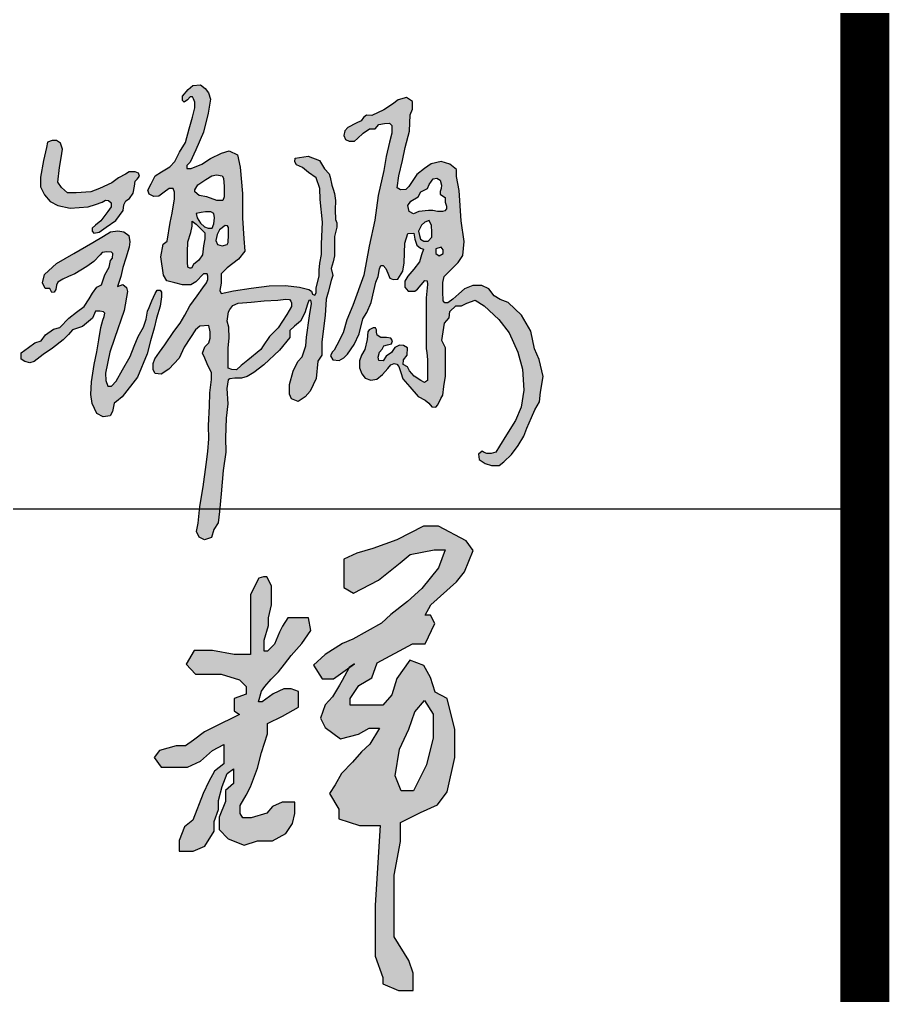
# Model space of a CAD drawing. Extents: x 39238 to 748440, y -374049 to 522939.
# Drawn here: x 476716 to 478797, y 209686 to 212020 of the extents above; entities that cross this region are included whole.
import ezdxf

# ---------------------------------------------------------------- set-up
doc = ezdxf.new("R2010")
doc.units = 0
doc.header["$LTSCALE"] = 1000
doc.header["$MEASUREMENT"] = 0
doc.layers.add('TK', color=126, linetype='Continuous')
doc.layers.add('TWT_TITLE', color=7, linetype='Continuous')

# ---------------------------------------------------------------- blocks, each defined once
blk = doc.blocks.new('jztq')
at = {"layer": 'TK'}
h = blk.add_hatch(color=256, dxfattribs=at)
h.dxf.hatch_style = 1
h.paths.add_polyline_path([(261690, 257326.3), (261669.4, 257320.5), (261664.9, 257309.2), (261669.2, 257295.7), (261682, 257292.8), (261689.1, 257284.6), (261695.5, 257253.2), (261695.4, 257207.8), (261694.8, 257143.4), (261686.2, 257068.6), (261673.8, 256974.7), (261672.9, 256936.1), (261669.8, 256896.4), (261656.7, 256873.6), (261662.9, 256851.9), (261678.8, 256836.8), (261699.8, 256841.5), (261714.7, 256857), (261722.6, 256887), (261722.6, 256917.4), (261724.4, 256929.6), (261731, 256935.9), (261744.2, 256929.8), (261763.7, 256929.8), (261783, 256929.8), (261805.2, 256934.4), (261838.3, 256954.5), (261857.5, 256976.3), (261874.9, 256999.9), (261885.3, 257020.9), (261892.9, 257037.5), (261898.7, 257039), (261903.5, 257036.4), (261905.1, 257027.2), (261908.1, 257005.3), (261905, 256993.2), (261916.6, 256966.7), (261924.4, 256948.8), (261936.3, 256933.3), (261933.2, 256911.2), (261929, 256881.3), (261934.6, 256845.8), (261934.6, 256833.3), (261921, 256827), (261848.4, 256806.4), (261785, 256795.8), (261711, 256792.6), (261646.9, 256789.8), (261594, 256787.6), (261580.3, 256784.4), (261561.6, 256780.1), (261525.3, 256780.1), (261462.5, 256780), (261389, 256776.7), (261351.8, 256770.7), (261337.4, 256762.3), (261334.8, 256748.6), (261339.6, 256738.7), (261344.9, 256728), (261355, 256723.7), (261366, 256723.7), (261385.7, 256728.1), (261401.6, 256731.6), (261412.3, 256737.3), (261443.6, 256740), (261492.1, 256739.8), (261515.8, 256743.3), (261533.9, 256751.4), (261567.2, 256750.6), (261586.5, 256761.4), (261602.8, 256761.4), (261661.3, 256761.7), (261709.8, 256761.7), (261767.6, 256758.3), (261821.5, 256770.5), (261846.8, 256782.7), (261884.6, 256790), (261910.7, 256798), (261938.4, 256798), (261943.5, 256790.4), (261943.2, 256757.1), (261943, 256734.3), (261941.8, 256689.4), (261945, 256638.4), (261946.5, 256613.5), (261950.4, 256597.3), (261947.7, 256588.6), (261929.4, 256589.8), (261898.1, 256595.7), (261874.3, 256600.2), (261841.1, 256603), (261814, 256600.6), (261794.8, 256586.1), (261762.7, 256555.3), (261744.1, 256526.4), (261728.6, 256491.3), (261721.3, 256473), (261709.5, 256443.1), (261707.9, 256420.6), (261724.9, 256398.8), (261739.8, 256388.4), (261773.8, 256386.2), (261804.8, 256387.2), (261837.9, 256385.4), (261865.4, 256374.7), (261889.8, 256354.7), (261907.4, 256340.2), (261935.9, 256336.8), (261964.3, 256340), (261977.9, 256352.4), (261977.9, 256371.9), (261982, 256394.2), (261988.2, 256410.2), (261987.8, 256440.3), (261987.7, 256472.7), (261992.5, 256497.6), (261992.5, 256511.2), (261988.6, 256526), (261992.1, 256545), (261993.9, 256554.7), (262027.8, 256556.1), (262048.6, 256553), (262071.5, 256552.1), (262085.3, 256549.7), (262103.1, 256553.8), (262106, 256565.8), (262107.7, 256578.7), (262103, 256589.1), (262093, 256595), (262074.4, 256595), (262062.4, 256585.3), (262052.3, 256581.1), (262035.3, 256579.6), (262027, 256583.8), (262010.1, 256583.8), (261993.5, 256584.4), (261990.3, 256589.5), (261986.7, 256609), (261982.3, 256633.4), (261984.1, 256656.2), (261978.2, 256684.6), (261978.2, 256702.8), (261980.3, 256741.7), (261980.1, 256769.7), (261981.2, 256801.5), (261987, 256810.4), (261995.7, 256814.8), (262027.6, 256815.6), (262060.6, 256815.7), (262078.8, 256814.4), (262092.9, 256811.4), (262108.8, 256812.2), (262121.4, 256818.3), (262127.1, 256833.9), (262128.8, 256849.6), (262127.7, 256864.5), (262113.3, 256864.5), (262092.8, 256865), (262066.9, 256859.7), (262058.3, 256848.2), (262051.3, 256845.5), (262013.6, 256842.2), (261990.1, 256840.2), (261976.4, 256839), (261974.5, 256842.7), (261974.5, 256860), (261976.3, 256901.1), (261981.1, 256935.7), (261983.6, 256953.8), (261995.4, 256972), (262006.5, 256977.1), (262012.9, 257004.2), (262025.9, 257026), (262043.2, 257046.1), (262046.8, 257071.2), (262041.7, 257080.7), (262024.3, 257086.1), (262022.5, 257091.5), (262022.5, 257108.7), (262029.9, 257113.6), (262032.1, 257122.2), (262035.5, 257149.2), (262038.6, 257160.9), (262046.8, 257200.2), (262049.8, 257233.7), (262051.5, 257251.8), (262060.6, 257299.3), (262059.6, 257358), (262063.9, 257394.5), (262053.6, 257413.8), (262040.7, 257428.6), (262014.4, 257439.8), (261964.5, 257441.9), (261936.3, 257441.9), (261896.2, 257441.1), (261872.3, 257440.6), (261854.8, 257427.4), (261850.5, 257410.7), (261850.5, 257391.9), (261854.5, 257369.1), (261861.5, 257362.4), (261870.1, 257362.4), (261881.1, 257368.9), (261883.5, 257391.5), (261889.1, 257402.8), (261894.9, 257408.1), (261917.6, 257408.3), (261936.7, 257410.1), (261965.9, 257411.6), (261992, 257411.5), (262009.4, 257411.4), (262020.7, 257403.6), (262024.1, 257393.1), (262023.5, 257375.4), (262024.6, 257352.4), (262022, 257318.8), (262019.3, 257283.8), (262017.5, 257246.7), (262010.6, 257207.3), (262001.2, 257162), (261995.4, 257137.2), (261992.5, 257107.5), (261990.6, 257092.8), (261973.4, 257087.9), (261949.9, 257087.9), (261930.2, 257088.8), (261925.7, 257095.4), (261925.7, 257113.6), (261929.6, 257126.8), (261939.4, 257155.1), (261943.5, 257181.3), (261948.6, 257213.6), (261949.5, 257251.1), (261949.3, 257287.3), (261945.9, 257325.8), (261939.9, 257351.6), (261928.5, 257359.2), (261917.2, 257359.2), (261907.5, 257345.6), (261907.5, 257325.1), (261908, 257294.9), (261911.5, 257252.6), (261907.7, 257204.4), (261904.7, 257166.5), (261891.2, 257113.2), (261887.6, 257097.9), (261880.4, 257092.8), (261845.5, 257098.4), (261822.7, 257098.4), (261787.3, 257094.6), (261757.9, 257090), (261732.8, 257090), (261730.9, 257096), (261735.9, 257114.3), (261737.1, 257144.4), (261739.1, 257180.8), (261739.5, 257216.6), (261738.1, 257255), (261731.2, 257286), (261724.9, 257302.5), (261717.3, 257319.6), (261707.2, 257324.7)])
h.paths.add_polyline_path([(262223.2, 256795.4), (262218.5, 256805.3), (262207.3, 256805.3), (262201.1, 256818.5), (262205.1, 256838.9), (262234.1, 256865.2), (262275.7, 256889.1), (262320.9, 256915.1), (262346.3, 256930.3), (262363.5, 256940.6), (262380.7, 256942.8), (262395.2, 256940.9), (262407.3, 256931.5), (262409.8, 256916.5), (262408.1, 256903.6), (262399.9, 256877.4), (262392.8, 256855), (262387.7, 256834), (262380.1, 256810), (262392.6, 256814.5), (262401.4, 256807.1), (262403.7, 256797.7), (262396.1, 256752.8), (262373, 256685.3), (262361.9, 256652.9), (262351.2, 256602.9), (262352.5, 256585.1), (262356.9, 256571.2), (262366, 256571.2), (262377.1, 256583.2), (262391.7, 256610.3), (262410, 256642.7), (262420.3, 256666.8), (262429.2, 256689.9), (262441.9, 256712.2), (262448.4, 256731.4), (262452.2, 256751), (262456.1, 256759.8), (262462, 256775.6), (262470.2, 256793.1), (262474.9, 256801), (262482.4, 256801), (262485.1, 256796.4), (262485.1, 256785.4), (262482.3, 256763.1), (262473.2, 256734.3), (262467.8, 256710.5), (262458.6, 256679.8), (262450.7, 256648.4), (262428.2, 256593.3), (262391.5, 256545.9), (262377.7, 256534.4), (262372, 256530.8), (262368.4, 256511.2), (262362.6, 256500.5), (262345.4, 256498.2), (262330.8, 256505.8), (262319.7, 256529.9), (262316.4, 256551.7), (262317.7, 256581.6), (262324.3, 256623.2), (262330.6, 256653.9), (262335.3, 256682.5), (262340, 256712.1), (262345.3, 256729.1), (262348, 256737.9), (262349.6, 256745.9), (262346.7, 256748.9), (262338.2, 256750.5), (262327.6, 256750.5), (262320, 256734.4), (262296.4, 256714.4), (262272.4, 256705.9), (262262.6, 256694.8), (262250, 256682.5), (262225, 256662.7), (262202.2, 256647.3), (262180.4, 256630.7), (262170.7, 256626.9), (262158.5, 256630.2), (262149.6, 256635.9), (262149.6, 256651.2), (262167.4, 256663.7), (262182.4, 256675.3), (262197.3, 256679.6), (262208.2, 256694), (262226.8, 256707.8), (262241.8, 256712), (262263.4, 256734.2), (262281.7, 256748.3), (262300, 256761.9), (262312, 256780.5), (262320.5, 256793.6), (262330.7, 256808.2), (262342, 256813.9), (262349.6, 256837.8), (262360.1, 256856.1), (262363.3, 256872.2), (262367.9, 256877.6), (262369.2, 256888.6), (262366.1, 256892.3), (262354.4, 256892.6), (262343.6, 256891.3), (262338.7, 256885.3), (262323.8, 256869.6), (262306.9, 256857.3), (262278.1, 256839.9), (262263.2, 256833.5), (262249.2, 256827.4), (262237.1, 256820.2), (262234.2, 256812.7), (262232.7, 256802.6), (262228.9, 256796.4)])
h.paths.add_polyline_path([(262805.2, 257116.4), (262836.3, 257121.4), (262863.4, 257111.5), (262874.9, 257091.3), (262886.4, 257079.5), (262889, 257071.6), (262892.6, 257052.1), (262895.5, 257042.8), (262898.8, 257032.4), (262901.2, 257015.5), (262900.3, 256993.3), (262901.2, 256969.8), (262904.9, 256962.1), (262904.9, 256951.4), (262899, 256929.7), (262899, 256906.8), (262899, 256883.2), (262895.5, 256868.9), (262891, 256852.9), (262894.7, 256836.5), (262891.4, 256824.5), (262883.7, 256796.5), (262879.1, 256779.3), (262876.4, 256740.5), (262873, 256709.3), (262869, 256676.5), (262869, 256645.2), (262859.5, 256631.6), (262854.9, 256590), (262841.2, 256559.8), (262829.2, 256545.8), (262812, 256534.6), (262796, 256541.4), (262791.8, 256552.4), (262791.8, 256575.6), (262800.2, 256607.1), (262811.1, 256630.3), (262822, 256641.6), (262830.1, 256668.1), (262832.3, 256688.5), (262839.6, 256739.9), (262843.7, 256769.4), (262842.4, 256776.9), (262837.8, 256776.1), (262834.1, 256767.5), (262828.2, 256746.8), (262818.1, 256727), (262803.4, 256714.6), (262791.9, 256704.9), (262791.9, 256687.8), (262767.9, 256657.7), (262730, 256622.2), (262706.3, 256603.9), (262690.3, 256594.9), (262676.7, 256590.7), (262661, 256590.7), (262648.5, 256589.2), (262645.1, 256586.9), (262641.9, 256565.8), (262643.8, 256528.8), (262640.2, 256495), (262638.3, 256448.2), (262639.1, 256413.5), (262632.7, 256369.9), (262628.1, 256313.8), (262624, 256271.9), (262621.2, 256244.7), (262610.5, 256228.8), (262604.9, 256209.2), (262587.9, 256203.9), (262575.6, 256210.5), (262568.7, 256223.6), (262572.6, 256243.9), (262577.2, 256283.7), (262584.8, 256330.9), (262592.4, 256383.7), (262596.4, 256414.9), (262598.2, 256445.1), (262597.7, 256477.5), (262599.8, 256524), (262601.1, 256555.4), (262604.6, 256587.6), (262604.6, 256603.2), (262594.8, 256625.2), (262588.7, 256638.7), (262583.7, 256650), (262588.7, 256665.3), (262598.4, 256675.4), (262601.7, 256686.6), (262601.7, 256701.7), (262598.4, 256716.3), (262577.3, 256714.9), (262566.7, 256706.3), (262554.3, 256687.5), (262539.5, 256664.9), (262527.4, 256638.8), (262503, 256612.1), (262484.6, 256600), (262470, 256601.5), (262465, 256610.8), (262465, 256625.9), (262469, 256637.1), (262480.8, 256653.1), (262493.2, 256670), (262514.8, 256702.4), (262530.3, 256722.4), (262540.9, 256741.1), (262553.2, 256763.7), (262570.8, 256787.8), (262584.4, 256806.5), (262593.3, 256818.7), (262596.3, 256826.7), (262596.3, 256834.6), (262594.5, 256840.3), (262585.6, 256840.3), (262567.7, 256821.1), (262555.1, 256814.1), (262535.2, 256813.8), (262517.1, 256818.6), (262497.7, 256823.2), (262490.4, 256836.7), (262483.9, 256880.6), (262489.6, 256910.7), (262498.7, 256918.1), (262506.3, 256963.2), (262510.9, 256985), (262516.2, 257019.4), (262516.2, 257035.5), (262513.1, 257044), (262503.8, 257044), (262492, 257035.4), (262479, 257025.9), (262467.1, 257024.8), (262455.9, 257030.8), (262453, 257040), (262460.4, 257055.1), (262469.8, 257074.2), (262485.5, 257084), (262505, 257096.1), (262516.8, 257108.6), (262528.7, 257131), (262542.3, 257153.9), (262551.6, 257186.9), (262559.3, 257215.1), (262565.4, 257237.5), (262565.4, 257250.7), (262562, 257258.3), (262559.4, 257263.6), (262554.1, 257263.6), (262547.6, 257256.2), (262539.6, 257250.9), (262535.2, 257254.8), (262535.2, 257265), (262548.7, 257281.3), (262560.6, 257290.6), (262578.6, 257292.2), (262589.4, 257283.7), (262597.8, 257273.1), (262602.3, 257258.2), (262597, 257224.4), (262585.8, 257179.3), (262567.8, 257136.6), (262554.1, 257107), (262546.1, 257099.5), (262546.1, 257092.3), (262555.9, 257092.3), (262581.9, 257102.5), (262602.2, 257115.6), (262628.6, 257128.5), (262646.9, 257134), (262667.4, 257125.1), (262673.1, 257095.1), (262678.8, 257032.4), (262678.8, 256973.3), (262682.5, 256924.5), (262684.7, 256894.2), (262669.8, 256875.6), (262642.3, 256854.6), (262627.9, 256840.3), (262627.9, 256817.9), (262624.8, 256799.9), (262628.3, 256792.9), (262657.4, 256799.3), (262699.6, 256805.9), (262742.8, 256811.1), (262781.8, 256812.3), (262815.6, 256807.9), (262837.4, 256802.6), (262844.4, 256798.6), (262846.6, 256791.2), (262852.1, 256789.5), (262855, 256794.4), (262855, 256806.4), (262862.4, 256834.3), (262862.4, 256848.6), (262864, 256865.3), (262867.8, 256886.5), (262867.7, 256912), (262870.7, 256963.8), (262865, 257018.2), (262864, 257044), (262854.8, 257069.9), (262836.6, 257082.1), (262822.5, 257094.6), (262808.3, 257100.6), (262804.4, 257108.3)])
h.paths.add_polyline_path([(262212.8, 257155.4), (262210.6, 257142.3), (262202.7, 257110.9), (262196.3, 257071), (262195.7, 257048.3), (262205.1, 257029), (262219.2, 257012.9), (262237.2, 257003.3), (262266.7, 256997.4), (262310.2, 257000), (262327.1, 257005.6), (262343.2, 257011.6), (262351, 257016), (262358.4, 257015.5), (262365.2, 257009.7), (262365.2, 257000.5), (262357.1, 256988.9), (262340.2, 256967), (262327.7, 256956.3), (262319.5, 256949.1), (262319.4, 256942.4), (262323.8, 256937.5), (262336, 256940.1), (262353.2, 256951.8), (262376.4, 256967.9), (262393.6, 256991.3), (262395.6, 257005), (262400.1, 257014.7), (262408.7, 257020.1), (262417.7, 257032.7), (262421, 257050.2), (262422.7, 257061.5), (262427.5, 257066.9), (262432.6, 257073.7), (262430, 257081.1), (262422, 257083.7), (262408.2, 257083.7), (262398.9, 257078.8), (262382.6, 257070.1), (262366.8, 257057.8), (262337, 257044.3), (262316.2, 257036.6), (262281.1, 257033.6), (262260.4, 257033.6), (262245.9, 257046.8), (262237.6, 257059.6), (262241.3, 257094.8), (262245.1, 257117.5), (262248.8, 257138.4), (262243.9, 257152.8), (262234.5, 257159.4), (262224.1, 257159)])
h.paths.add_polyline_path([(263252.3, 256415.6), (263243.4, 256409.2), (263245.1, 256396.4), (263259, 256386.6), (263274.3, 256381.6), (263292.9, 256381.6), (263304.1, 256390.8), (263322.4, 256408.4), (263338.6, 256429.5), (263351.5, 256451.7), (263359.3, 256471.1), (263370.3, 256496.8), (263378.1, 256515), (263389.4, 256534.1), (263391.5, 256557.2), (263397.8, 256594.8), (263388.7, 256635.4), (263377.3, 256661), (263368.6, 256702.7), (263345.9, 256741.5), (263314.7, 256771.7), (263295.4, 256778.4), (263280.7, 256787.7), (263268.2, 256803.9), (263251.3, 256812.3), (263229.7, 256812.3), (263209.9, 256804.3), (263196.7, 256792.3), (263182.3, 256779.3), (263170.3, 256770.8), (263162.8, 256770.8), (263159.2, 256775.4), (263157.9, 256797.9), (263158.2, 256819.1), (263161.1, 256833.5), (263179.9, 256852.2), (263195.1, 256867.6), (263206.3, 256884), (263208.9, 256917.4), (263201.9, 256966.7), (263197.4, 257039.7), (263190.5, 257073.1), (263190.5, 257090), (263174.8, 257102.7), (263154.3, 257108.8), (263129.9, 257103), (263114.2, 257092.2), (263095.9, 257077.5), (263082.9, 257058.9), (263076.7, 257048.7), (263069.3, 257042), (263056.5, 257040.7), (263048.8, 257046.1), (263052.5, 257074.7), (263061.3, 257111.4), (263068.1, 257142), (263078.6, 257181.2), (263079.8, 257220.8), (263085.2, 257233.8), (263085.2, 257252.1), (263071.1, 257261.9), (263051.3, 257256.7), (263037.7, 257246.1), (263016.8, 257232), (262988.5, 257218.9), (262975.4, 257219.7), (262968.7, 257214.2), (262962.7, 257205.7), (262951.2, 257200.8), (262931.3, 257190.5), (262923.6, 257182), (262921, 257171.3), (262925, 257161.5), (262934.1, 257157.1), (262946.8, 257157.1), (262954.2, 257164.2), (262967.9, 257176.8), (262982.7, 257187.2), (262995.9, 257187.2), (263004.8, 257197.3), (263018.5, 257199.8), (263030.5, 257200.4), (263035.9, 257194.7), (263036.2, 257176.7), (263030.4, 257154.8), (263023, 257120.7), (263017.3, 257087.2), (263003.7, 257027.1), (262995.5, 256968.7), (262981.7, 256906.5), (262968.8, 256836.6), (262943.1, 256764.3), (262928.7, 256729.9), (262919.7, 256699.4), (262904.3, 256669.7), (262898.5, 256657.7), (262893.1, 256653.1), (262889.7, 256643.8), (262894.7, 256634.2), (262910.3, 256632.5), (262921.7, 256639.1), (262929.9, 256648.1), (262945.8, 256671.5), (262958.3, 256696.7), (262966.8, 256732.1), (262976.2, 256747.6), (262986.8, 256771.4), (262993.2, 256799.6), (262998, 256820.3), (263003.3, 256833.5), (263006.3, 256852.3), (263010, 256859.9), (263015.5, 256859.9), (263021.9, 256852.6), (263026.3, 256841.7), (263031.1, 256830), (263039.2, 256826.6), (263050.7, 256827.7), (263062.6, 256846.2), (263065.5, 256866.2), (263067, 256913.8), (263074.7, 256936.9), (263088.9, 256937.1), (263091.5, 256922.8), (263096, 256908.3), (263105.1, 256901.3), (263111.8, 256899.1), (263107.3, 256885.2), (263102, 256869.1), (263088.9, 256851.6), (263074.3, 256834.4), (263066.9, 256822.2), (263067.4, 256808), (263075.3, 256798.4), (263090.9, 256798.4), (263097.4, 256803.7), (263106.3, 256813.8), (263115.4, 256824.1), (263121, 256823), (263121.6, 256814.9), (263118.6, 256783), (263118.6, 256736.7), (263118.5, 256661), (263119.5, 256652), (263121.4, 256634.4), (263121.4, 256602.3), (263121.3, 256585.3), (263114.1, 256580.4), (263105.2, 256584.7), (263089.9, 256595), (263078.2, 256607.8), (263073.3, 256617.4), (263063, 256623.1), (263063.7, 256634.5), (263072.9, 256645.6), (263073.7, 256662.8), (263064, 256668.5), (263054.2, 256669.2), (263043.5, 256664.2), (263035, 256652.3), (263023, 256643.4), (263015.5, 256631.7), (263005.1, 256632.6), (263003.1, 256640.7), (263006.6, 256652.9), (263012.7, 256660), (263017, 256668.3), (263025.6, 256670.5), (263035.4, 256673), (263037.6, 256679.6), (263033.7, 256686), (263023.4, 256687.8), (263009.5, 256688.1), (263001.3, 256693.3), (262999.2, 256701), (262999.5, 256706), (262997.1, 256710.8), (262991.2, 256710.8), (262981.9, 256706.5), (262979, 256701.5), (262977, 256683.1), (262971.9, 256659.3), (262964, 256645.2), (262958.5, 256631.7), (262958.6, 256615.5), (262964.5, 256600.7), (262972.3, 256590.5), (262986.2, 256585.5), (263000.6, 256588.1), (263014.1, 256599.3), (263026.5, 256613.8), (263033.5, 256622.1), (263042, 256626), (263047.9, 256624), (263053.1, 256618.5), (263057.7, 256604), (263062.6, 256588.7), (263079.1, 256569.9), (263099.4, 256546.6), (263115.9, 256537.9), (263125, 256530.8), (263132, 256522), (263141.4, 256521.6), (263146.3, 256527), (263153.7, 256541.6), (263158.1, 256550.2), (263160.6, 256570.8), (263164.5, 256595.2), (263164.5, 256623.8), (263164.7, 256662.9), (263156.1, 256680.7), (263162.2, 256722.2), (263173.1, 256734.6), (263174.9, 256749.9), (263189, 256763.4), (263202.8, 256763.4), (263215.2, 256769.8), (263235.2, 256776.8), (263256.6, 256763.5), (263292.2, 256731.3), (263316.7, 256699.3), (263337.8, 256652.4), (263348.8, 256612.5), (263351.7, 256562), (263345.1, 256521.4), (263331.9, 256489.3), (263310.2, 256455.4), (263293.9, 256427.8), (263284.9, 256413.6), (263273.7, 256410.1), (263263.3, 256410.1), (263257.3, 256412.8)])
h.paths.add_polyline_path([(261673.2, 257433.7), (261669.4, 257425.2), (261669.9, 257420.5), (261674, 257411), (261696.1, 257401.9), (261721.4, 257384.5), (261743.1, 257362.2), (261754.6, 257343.3), (261757.6, 257330.1), (261758.3, 257324.4), (261755.6, 257322.9), (261749, 257322.1), (261746.1, 257321.7), (261746.9, 257302.5), (261755.7, 257297.9), (261776.9, 257299.1), (261783.4, 257308.6), (261790.8, 257324.1), (261794.8, 257357.4), (261786.7, 257367.6), (261750.3, 257392.3), (261724.7, 257409.7), (261708.6, 257425.3), (261691.7, 257433.5), (261680, 257435)], flags=17)
h.paths.add_polyline_path([(261926, 257056.3), (261921.8, 257047.7), (261921.8, 257031.9), (261927.8, 257013.8), (261943.9, 256994), (261954.9, 256980.3), (261965.7, 256981.3), (261970.6, 256988), (261973.5, 257010.9), (261975.7, 257028.2), (261978, 257043.4), (261977.6, 257050.2), (261973.8, 257053.8), (261961, 257057), (261950.7, 257057), (261933.6, 257057)], flags=16)
h.paths.add_polyline_path([(261861.7, 257054.7), (261857, 257062.2), (261841.2, 257062.2), (261815.4, 257062), (261787.4, 257061.9), (261778.2, 257056.2), (261762.2, 257053.3), (261739.4, 257047.4), (261726.9, 257042.3), (261724.1, 257027.3), (261721.9, 257004.4), (261726.8, 256982.7), (261740.6, 256967.5), (261761.2, 256960.3), (261777.8, 256963.6), (261798.5, 256970.9), (261822.3, 256986.1), (261835.4, 257004), (261851.6, 257022.2), (261859.4, 257036.5), (261863.2, 257046.8)], flags=16)
h.paths.add_polyline_path([(261951.7, 256550.7), (261945.6, 256558.4), (261936.2, 256558.4), (261914, 256559.8), (261907.9, 256561.7), (261899.6, 256566.4), (261872.5, 256565.5), (261848, 256562.7), (261824.4, 256557.8), (261815.1, 256549.5), (261800, 256535.4), (261787.2, 256514.6), (261769.2, 256488.6), (261757.7, 256470.3), (261752.1, 256462), (261752.1, 256454.3), (261757.3, 256441.4), (261761.1, 256428.4), (261768.7, 256423.5), (261782.7, 256421.3), (261794.8, 256425.1), (261814.1, 256426.3), (261834.5, 256422.6), (261857, 256407.6), (261890.5, 256396.3), (261912.8, 256387.6), (261935.6, 256386), (261941.8, 256389.7), (261947.9, 256428.3), (261948.8, 256454.8), (261948.8, 256491.2), (261948.8, 256513.4), (261950.8, 256539.3)], flags=16)
h.paths.add_polyline_path([(262637.8, 256956), (262624.4, 256945.5), (262618.5, 256934.6), (262615.2, 256919.5), (262619.1, 256909.9), (262630.6, 256907.4), (262642.6, 256909.9), (262644.5, 256915.4), (262645.8, 256933.2), (262645.8, 256950.8), (262643.5, 256954.8)], flags=16)
h.paths.add_polyline_path([(262579.8, 256986.9), (262568.4, 256984.2), (262570.7, 256974), (262578.9, 256961.2), (262588.2, 256952.6), (262596.7, 256949.1), (262606.6, 256949.1), (262610.7, 256960), (262612, 256973.7), (262610.4, 256984.1), (262603.3, 256988.2), (262590.7, 256988.2)], flags=16)
h.paths.add_polyline_path([(262558.3, 256966), (262568.1, 256958.8), (262579.9, 256947), (262588.9, 256938), (262588.9, 256923.9), (262585.7, 256907), (262583, 256885.4), (262574.8, 256872.8), (262562.1, 256862.7), (262556.8, 256853.5), (262553.1, 256853.5), (262548.5, 256856.2), (262547.3, 256868), (262547.7, 256892), (262548, 256917), (262555.4, 256938.6), (262558.3, 256954.5), (262558.3, 256960.6)], flags=16)
h.paths.add_polyline_path([(262564.8, 257040.8), (262572.4, 257053.3), (262591.4, 257065.7), (262606, 257074.3), (262616.9, 257076.8), (262630.6, 257074.5), (262633.8, 257069.2), (262635.2, 257049), (262635.3, 257023.9), (262632.3, 257015.8), (262617.9, 257015.8), (262593.4, 257024.3), (262575.4, 257027.8), (262564.9, 257036.4)], flags=16)
h.paths.add_polyline_path([(262649, 256755), (262656.2, 256764.5), (262668.9, 256770), (262699.5, 256772), (262731.1, 256775.9), (262763.2, 256777.4), (262783, 256779.4), (262791.5, 256778.8), (262795, 256774.7), (262796.5, 256770.6), (262796.5, 256761.6), (262784.9, 256742.9), (262764.1, 256710.7), (262743.8, 256690.4), (262728.4, 256667.7), (262722.7, 256659.3), (262691.6, 256633.8), (262676.2, 256620.5), (262664.5, 256610.4), (262653.5, 256611.5), (262644.6, 256614.6), (262644.4, 256644.4), (262644.4, 256663.1), (262647.2, 256686.2), (262646.6, 256712.3), (262642.6, 256727.1), (262645.4, 256749.5)], flags=16)
h.paths.add_polyline_path([(263123.7, 256991.3), (263100.7, 256989.6), (263088.3, 256983.4), (263077.4, 256989), (263074.8, 257003.7), (263081.4, 257013.7), (263098.9, 257024), (263105.3, 257036.4), (263121.5, 257044.1), (263125.5, 257053.6), (263131.2, 257061.9), (263134.9, 257067.4), (263143.7, 257069.2), (263151.4, 257064.5), (263154.6, 257052.4), (263154.4, 257044.3), (263151.4, 257036.7), (263151.4, 257030.6), (263157.2, 257026.7), (263163.6, 257022.4), (263163.6, 257011.3), (263167, 257002.3), (263167, 256995.5), (263163.3, 256991.1), (263157, 256989.4), (263145.6, 256989.6), (263134.5, 256991.3)], flags=16)
h.paths.add_polyline_path([(263125.4, 256967.3), (263115, 256964), (263107.4, 256956.9), (263100, 256942.5), (263102.6, 256931.6), (263104.6, 256923.3), (263112.8, 256918.5), (263123.3, 256918.5), (263131.8, 256927.9), (263131.8, 256939.9), (263131.4, 256955.6)], flags=16)
h.paths.add_polyline_path([(263154.3, 256904.3), (263141.1, 256900.1), (263141.1, 256888.9), (263149.1, 256883.5), (263158.6, 256888.7), (263158.6, 256897.8)], flags=16)
h = blk.add_hatch(color=1, dxfattribs=at)
h.paths.add_polyline_path([(263114.2, 255819.4), (263134.9, 255787), (263134.9, 255730.1), (263119.4, 255665.4), (263088.3, 255603.2), (263058.5, 255603.2), (263044.2, 255639.5), (263054.6, 255702.9), (263076.6, 255750.8), (263090.9, 255792.2)], flags=16)
h.paths.add_polyline_path([(262944.4, 256076), (263004, 256107.1), (263055.8, 256148.5), (263080.4, 256169.2), (263137.5, 256179.6), (263163.4, 256179.6), (263147.8, 256136.8), (263107.7, 256087.6), (263074, 256056.6), (263033.8, 256025.5), (263011.8, 256004.8), (262943.1, 255966), (262918.5, 255955.6), (262877, 255929.7), (262848.5, 255903.8), (262869.3, 255871.5), (262896.5, 255871.5), (262947, 255907.7), (262934, 255898.4), (262917.2, 255867.6), (262910.8, 255855.9), (262893.9, 255828.7), (262877, 255809.3), (262865.4, 255777), (262877, 255755), (262913.3, 255727.8), (262956.1, 255739.4), (262982, 255753.7), (263006.6, 255753.7), (262983.3, 255714.8), (262963.8, 255696.7), (262941.8, 255672.1), (262915.9, 255644.9), (262900.3, 255617.7), (262887.4, 255597), (262909.4, 255559.5), (262909.4, 255536.2), (262958.7, 255520.6), (263007.9, 255520.6), (262996.2, 255330.1), (262996.2, 255276.4), (262996.2, 255207.8), (263014.4, 255157.3), (263014.4, 255141.8), (263051.9, 255126.2), (263086.9, 255126.2), (263086.9, 255167.7), (263076.6, 255197.4), (263041.6, 255254.4), (263041.6, 255295.8), (263041.6, 255339.8), (263041.6, 255402), (263057.1, 255482.2), (263057.1, 255527.5), (263105.1, 255552.1), (263145.2, 255570.3), (263168.6, 255601.3), (263186.7, 255683.3), (263186.7, 255750.6), (263168.6, 255824.4), (263140.1, 255839.9), (263128.4, 255874.9), (263112.9, 255903.3), (263079.2, 255916.3), (263048.1, 255872.3), (263036.4, 255833.4), (263014.4, 255808.8), (262936.7, 255808.8), (262936.7, 255824.4), (262957.4, 255855.4), (262988.5, 255873.6), (263001.4, 255909.8), (263085.7, 255955.1), (263115.5, 255955.1), (263138.8, 256003.4), (263128.5, 256024.1), (263115.5, 256024.1), (263129.8, 256048.7), (263190.7, 256103.1), (263210.1, 256127.6), (263230.8, 256178.1), (263214, 256201.4), (263147.9, 256236.4), (263111.6, 256236.4), (263048.1, 256204), (262991.1, 256183.3), (262952.2, 256171.7), (262921.2, 256157.4), (262921.2, 256144.5), (262921.2, 256109.5), (262921.2, 256090.1)])
h.paths.add_polyline_path([(262718, 256112.5), (262698.1, 256072.8), (262698.1, 256012.2), (262698.1, 255938), (262698.1, 255929.6), (262659.4, 255929.6), (262607.1, 255939), (262592.5, 255939), (262563.2, 255939), (262544.4, 255906.6), (262566.3, 255882.6), (262628, 255882.6), (262671.9, 255869), (262687.6, 255853.4), (262687.6, 255834.6), (262659.4, 255824.1), (262659.4, 255794.9), (262671.9, 255786.5), (262609.2, 255755.2), (262588.3, 255744.7), (262562.2, 255724.9), (262542.3, 255711.3), (262520.3, 255711.3), (262480.6, 255699.8), (262468, 255683.1), (262484.8, 255660.1), (262547.5, 255660.1), (262578.9, 255674.7), (262607.1, 255699.8), (262634.3, 255714.4), (262634.3, 255668.4), (262612.3, 255650.7), (262598.8, 255625.6), (262585.2, 255597.4), (262560, 255533.1), (262540.1, 255517.4), (262527.6, 255485), (262527.6, 255458.9), (262561, 255458.9), (262589.3, 255471.5), (262611.2, 255507), (262611.2, 255530), (262621.7, 255559.2), (262621.7, 255580.1), (262630.1, 255613.6), (262642.6, 255644.9), (262657.2, 255656.4), (262657.2, 255641.8), (262657.2, 255620.9), (262638.4, 255604.1), (262638.4, 255578), (262623, 255540.7), (262623, 255531.2), (262623, 255510.7), (262645, 255488.7), (262683.1, 255474), (262714.7, 255484.3), (262729.3, 255484.3), (262750.6, 255484.3), (262782.9, 255501.9), (262798.3, 255525.3), (262804.2, 255549.5), (262804.2, 255576.6), (262795.4, 255576.6), (262774.1, 255576.6), (262750.6, 255566.4), (262737.4, 255550.3), (262700, 255539.3), (262680.2, 255539.3), (262673.6, 255549.5), (262673.6, 255568.6), (262687.5, 255593.5), (262698.5, 255613.3), (262714.7, 255658), (262724.2, 255695.4), (262738.9, 255740.1), (262738.9, 255764.3), (262774.8, 255782.2), (262813, 255803.4), (262813, 255840.8), (262795.4, 255847.4), (262777.8, 255847.4), (262752.1, 255835.7), (262725.7, 255816.6), (262716.9, 255816.6), (262724.2, 255842.3), (262732.3, 255853.3), (262747.7, 255870.9), (262765.3, 255888.5), (262779.2, 255906.8), (262795.4, 255927.3), (262821, 255955.9), (262842.4, 255986.9), (262836.5, 256017), (262829.9, 256017), (262806.4, 256017), (262787.4, 256017), (262774.9, 255997.2), (262767.6, 255983.3), (262755.8, 255954.7), (262738.9, 255937.8), (262730.9, 255937.8), (262730.9, 255964.2), (262741.1, 255998.7), (262741.1, 256017.7), (262748.5, 256048.5), (262748.5, 256067.6), (262748.5, 256093.9), (262737.5, 256115.2), (262729.4, 256115.2)])
blk.add_line((256167.5, 256278.4), (264167.5, 256278.4), dxfattribs=at)
at = {"layer": 'TK', "const_width": 117.6}
blk.add_lwpolyline([(256167.5, 298383.8), (264167.5, 298383.8), (264167.5, 240984.3), (256167.5, 240984.3)], close=True, dxfattribs=at)
at = {"layer": 'TK'}
for points in [[(262805.2, 257116.4), (262836.3, 257121.4), (262863.4, 257111.5), (262874.9, 257091.3), (262886.4, 257079.5), (262889, 257071.6), (262892.6, 257052.1), (262895.5, 257042.8), (262898.8, 257032.4), (262901.2, 257015.5), (262900.3, 256993.3), (262901.2, 256969.8), (262904.9, 256962.1), (262904.9, 256951.4), (262899, 256929.7), (262899, 256906.8), (262899, 256883.2), (262895.5, 256868.9), (262891, 256852.9), (262894.7, 256836.5), (262891.4, 256824.5), (262883.7, 256796.5), (262879.1, 256779.3), (262876.4, 256740.5), (262873, 256709.3), (262869, 256676.5), (262869, 256645.2), (262859.5, 256631.6), (262854.9, 256590), (262841.2, 256559.8), (262829.2, 256545.8), (262812, 256534.6), (262796, 256541.4), (262791.8, 256552.4), (262791.8, 256575.6), (262800.2, 256607.1), (262811.1, 256630.3), (262822, 256641.6), (262830.1, 256668.1), (262832.3, 256688.5), (262839.6, 256739.9), (262843.7, 256769.4), (262842.4, 256776.9), (262837.8, 256776.1), (262834.1, 256767.5), (262828.2, 256746.8), (262818.1, 256727), (262803.4, 256714.6), (262791.9, 256704.9), (262791.9, 256687.8), (262767.9, 256657.7), (262730, 256622.2), (262706.3, 256603.9), (262690.3, 256594.9), (262676.7, 256590.7), (262661, 256590.7), (262648.5, 256589.2), (262645.1, 256586.9), (262641.9, 256565.8), (262643.8, 256528.8), (262640.2, 256495), (262638.3, 256448.2), (262639.1, 256413.5), (262632.7, 256369.9), (262628.1, 256313.8), (262624, 256271.9), (262621.2, 256244.7), (262610.5, 256228.8), (262604.9, 256209.2), (262587.9, 256203.9), (262575.6, 256210.5), (262568.7, 256223.6), (262572.6, 256243.9), (262577.2, 256283.7), (262584.8, 256330.9), (262592.4, 256383.7), (262596.4, 256414.9), (262598.2, 256445.1), (262597.7, 256477.5), (262599.8, 256524), (262601.1, 256555.4), (262604.6, 256587.6), (262604.6, 256603.2), (262594.8, 256625.2), (262588.7, 256638.7), (262583.7, 256650), (262588.7, 256665.3), (262598.4, 256675.4), (262601.7, 256686.6), (262601.7, 256701.7), (262598.4, 256716.3), (262577.3, 256714.9), (262566.7, 256706.3), (262554.3, 256687.5), (262539.5, 256664.9), (262527.4, 256638.8), (262503, 256612.1), (262484.6, 256600), (262470, 256601.5), (262465, 256610.8), (262465, 256625.9), (262469, 256637.1), (262480.8, 256653.1), (262493.2, 256670), (262514.8, 256702.4), (262530.3, 256722.4), (262540.9, 256741.1), (262553.2, 256763.7), (262570.8, 256787.8), (262584.4, 256806.5), (262593.3, 256818.7), (262596.3, 256826.7), (262596.3, 256834.6), (262594.5, 256840.3), (262585.6, 256840.3), (262567.7, 256821.1), (262555.1, 256814.1), (262535.2, 256813.8), (262517.1, 256818.6), (262497.7, 256823.2), (262490.4, 256836.7), (262483.9, 256880.6), (262489.6, 256910.7), (262498.7, 256918.1), (262506.3, 256963.2), (262510.9, 256985), (262516.2, 257019.4), (262516.2, 257035.5), (262513.1, 257044), (262503.8, 257044), (262492, 257035.4), (262479, 257025.9), (262467.1, 257024.8), (262455.9, 257030.8), (262453, 257040), (262460.4, 257055.1), (262469.8, 257074.2), (262485.5, 257084), (262505, 257096.1), (262516.8, 257108.6), (262528.7, 257131), (262542.3, 257153.9), (262551.6, 257186.9), (262559.3, 257215.1), (262565.4, 257237.5), (262565.4, 257250.7), (262562, 257258.3), (262559.4, 257263.6), (262554.1, 257263.6), (262547.6, 257256.2), (262539.6, 257250.9), (262535.2, 257254.8), (262535.2, 257265), (262548.7, 257281.3), (262560.6, 257290.6), (262578.6, 257292.2), (262589.4, 257283.7), (262597.8, 257273.1), (262602.3, 257258.2), (262597, 257224.4), (262585.8, 257179.3), (262567.8, 257136.6), (262554.1, 257107), (262546.1, 257099.5), (262546.1, 257092.3), (262555.9, 257092.3), (262581.9, 257102.5), (262602.2, 257115.6), (262628.6, 257128.5), (262646.9, 257134), (262667.4, 257125.1), (262673.1, 257095.1), (262678.8, 257032.4), (262678.8, 256973.3), (262682.5, 256924.5), (262684.7, 256894.2), (262669.8, 256875.6), (262642.3, 256854.6), (262627.9, 256840.3), (262627.9, 256817.9), (262624.8, 256799.9), (262628.3, 256792.9), (262657.4, 256799.3), (262699.6, 256805.9), (262742.8, 256811.1), (262781.8, 256812.3), (262815.6, 256807.9), (262837.4, 256802.6), (262844.4, 256798.6), (262846.6, 256791.2), (262852.1, 256789.5), (262855, 256794.4), (262855, 256806.4), (262862.4, 256834.3), (262862.4, 256848.6), (262864, 256865.3), (262867.8, 256886.5), (262867.7, 256912), (262870.7, 256963.8), (262865, 257018.2), (262864, 257044), (262854.8, 257069.9), (262836.6, 257082.1), (262822.5, 257094.6), (262808.3, 257100.6), (262804.4, 257108.3)], [(263252.3, 256415.6), (263243.4, 256409.2), (263245.1, 256396.4), (263259, 256386.6), (263274.3, 256381.6), (263292.9, 256381.6), (263304.1, 256390.8), (263322.4, 256408.4), (263338.6, 256429.5), (263351.5, 256451.7), (263359.3, 256471.1), (263370.3, 256496.8), (263378.1, 256515), (263389.4, 256534.1), (263391.5, 256557.2), (263397.8, 256594.8), (263388.7, 256635.4), (263377.3, 256661), (263368.6, 256702.7), (263345.9, 256741.5), (263314.7, 256771.7), (263295.4, 256778.4), (263280.7, 256787.7), (263268.2, 256803.9), (263251.3, 256812.3), (263229.7, 256812.3), (263209.9, 256804.3), (263196.7, 256792.3), (263182.3, 256779.3), (263170.3, 256770.8), (263162.8, 256770.8), (263159.2, 256775.4), (263157.9, 256797.9), (263158.2, 256819.1), (263161.1, 256833.5), (263179.9, 256852.2), (263195.1, 256867.6), (263206.3, 256884), (263208.9, 256917.4), (263201.9, 256966.7), (263197.4, 257039.7), (263190.5, 257073.1), (263190.5, 257090), (263174.8, 257102.7), (263154.3, 257108.8), (263129.9, 257103), (263114.2, 257092.2), (263095.9, 257077.5), (263082.9, 257058.9), (263076.7, 257048.7), (263069.3, 257042), (263056.5, 257040.7), (263048.8, 257046.1), (263052.5, 257074.7), (263061.3, 257111.4), (263068.1, 257142), (263078.6, 257181.2), (263079.8, 257220.8), (263085.2, 257233.8), (263085.2, 257252.1), (263071.1, 257261.9), (263051.3, 257256.7), (263037.7, 257246.1), (263016.8, 257232), (262988.5, 257218.9), (262975.4, 257219.7), (262968.7, 257214.2), (262962.7, 257205.7), (262951.2, 257200.8), (262931.3, 257190.5), (262923.6, 257182), (262921, 257171.3), (262925, 257161.5), (262934.1, 257157.1), (262946.8, 257157.1), (262954.2, 257164.2), (262967.9, 257176.8), (262982.7, 257187.2), (262995.9, 257187.2), (263004.8, 257197.3), (263018.5, 257199.8), (263030.5, 257200.4), (263035.9, 257194.7), (263036.2, 257176.7), (263030.4, 257154.8), (263023, 257120.7), (263017.3, 257087.2), (263003.7, 257027.1), (262995.5, 256968.7), (262981.7, 256906.5), (262968.8, 256836.6), (262943.1, 256764.3), (262928.7, 256729.9), (262919.7, 256699.4), (262904.3, 256669.7), (262898.5, 256657.7), (262893.1, 256653.1), (262889.7, 256643.8), (262894.7, 256634.2), (262910.3, 256632.5), (262921.7, 256639.1), (262929.9, 256648.1), (262945.8, 256671.5), (262958.3, 256696.7), (262966.8, 256732.1), (262976.2, 256747.6), (262986.8, 256771.4), (262993.2, 256799.6), (262998, 256820.3), (263003.3, 256833.5), (263006.3, 256852.3), (263010, 256859.9), (263015.5, 256859.9), (263021.9, 256852.6), (263026.3, 256841.7), (263031.1, 256830), (263039.2, 256826.6), (263050.7, 256827.7), (263062.6, 256846.2), (263065.5, 256866.2), (263067, 256913.8), (263074.7, 256936.9), (263088.9, 256937.1), (263091.5, 256922.8), (263096, 256908.3), (263105.1, 256901.3), (263111.8, 256899.1), (263107.3, 256885.2), (263102, 256869.1), (263088.9, 256851.6), (263074.3, 256834.4), (263066.9, 256822.2), (263067.4, 256808), (263075.3, 256798.4), (263090.9, 256798.4), (263097.4, 256803.7), (263106.3, 256813.8), (263115.4, 256824.1), (263121, 256823), (263121.6, 256814.9), (263118.6, 256783), (263118.6, 256736.7), (263118.5, 256661), (263119.5, 256652), (263121.4, 256634.4), (263121.4, 256602.3), (263121.3, 256585.3), (263114.1, 256580.4), (263105.2, 256584.7), (263089.9, 256595), (263078.2, 256607.8), (263073.3, 256617.4), (263063, 256623.1), (263063.7, 256634.5), (263072.9, 256645.6), (263073.7, 256662.8), (263064, 256668.5), (263054.2, 256669.2), (263043.5, 256664.2), (263035, 256652.3), (263023, 256643.4), (263015.5, 256631.7), (263005.1, 256632.6), (263003.1, 256640.7), (263006.6, 256652.9), (263012.7, 256660), (263017, 256668.3), (263025.6, 256670.5), (263035.4, 256673), (263037.6, 256679.6), (263033.7, 256686), (263023.4, 256687.8), (263009.5, 256688.1), (263001.3, 256693.3), (262999.2, 256701), (262999.5, 256706), (262997.1, 256710.8), (262991.2, 256710.8), (262981.9, 256706.5), (262979, 256701.5), (262977, 256683.1), (262971.9, 256659.3), (262964, 256645.2), (262958.5, 256631.7), (262958.6, 256615.5), (262964.5, 256600.7), (262972.3, 256590.5), (262986.2, 256585.5), (263000.6, 256588.1), (263014.1, 256599.3), (263026.5, 256613.8), (263033.5, 256622.1), (263042, 256626), (263047.9, 256624), (263053.1, 256618.5), (263057.7, 256604), (263062.6, 256588.7), (263079.1, 256569.9), (263099.4, 256546.6), (263115.9, 256537.9), (263125, 256530.8), (263132, 256522), (263141.4, 256521.6), (263146.3, 256527), (263153.7, 256541.6), (263158.1, 256550.2), (263160.6, 256570.8), (263164.5, 256595.2), (263164.5, 256623.8), (263164.7, 256662.9), (263156.1, 256680.7), (263162.2, 256722.2), (263173.1, 256734.6), (263174.9, 256749.9), (263189, 256763.4), (263202.8, 256763.4), (263215.2, 256769.8), (263235.2, 256776.8), (263256.6, 256763.5), (263292.2, 256731.3), (263316.7, 256699.3), (263337.8, 256652.4), (263348.8, 256612.5), (263351.7, 256562), (263345.1, 256521.4), (263331.9, 256489.3), (263310.2, 256455.4), (263293.9, 256427.8), (263284.9, 256413.6), (263273.7, 256410.1), (263263.3, 256410.1), (263257.3, 256412.8)], [(262212.8, 257155.4), (262210.6, 257142.3), (262202.7, 257110.9), (262196.3, 257071), (262195.7, 257048.3), (262205.1, 257029), (262219.2, 257012.9), (262237.2, 257003.3), (262266.7, 256997.4), (262310.2, 257000), (262327.1, 257005.6), (262343.2, 257011.6), (262351, 257016), (262358.4, 257015.5), (262365.2, 257009.7), (262365.2, 257000.5), (262357.1, 256988.9), (262340.2, 256967), (262327.7, 256956.3), (262319.5, 256949.1), (262319.4, 256942.4), (262323.8, 256937.5), (262336, 256940.1), (262353.2, 256951.8), (262376.4, 256967.9), (262393.6, 256991.3), (262395.6, 257005), (262400.1, 257014.7), (262408.7, 257020.1), (262417.7, 257032.7), (262421, 257050.2), (262422.7, 257061.5), (262427.5, 257066.9), (262432.6, 257073.7), (262430, 257081.1), (262422, 257083.7), (262408.2, 257083.7), (262398.9, 257078.8), (262382.6, 257070.1), (262366.8, 257057.8), (262337, 257044.3), (262316.2, 257036.6), (262281.1, 257033.6), (262260.4, 257033.6), (262245.9, 257046.8), (262237.6, 257059.6), (262241.3, 257094.8), (262245.1, 257117.5), (262248.8, 257138.4), (262243.9, 257152.8), (262234.5, 257159.4), (262224.1, 257159)], [(262564.8, 257040.8), (262572.4, 257053.3), (262591.4, 257065.7), (262606, 257074.3), (262616.9, 257076.8), (262630.6, 257074.5), (262633.8, 257069.2), (262635.2, 257049), (262635.3, 257023.9), (262632.3, 257015.8), (262617.9, 257015.8), (262593.4, 257024.3), (262575.4, 257027.8), (262564.9, 257036.4)], [(263123.7, 256991.3), (263100.7, 256989.6), (263088.3, 256983.4), (263077.4, 256989), (263074.8, 257003.7), (263081.4, 257013.7), (263098.9, 257024), (263105.3, 257036.4), (263121.5, 257044.1), (263125.5, 257053.6), (263131.2, 257061.9), (263134.9, 257067.4), (263143.7, 257069.2), (263151.4, 257064.5), (263154.6, 257052.4), (263154.4, 257044.3), (263151.4, 257036.7), (263151.4, 257030.6), (263157.2, 257026.7), (263163.6, 257022.4), (263163.6, 257011.3), (263167, 257002.3), (263167, 256995.5), (263163.3, 256991.1), (263157, 256989.4), (263145.6, 256989.6), (263134.5, 256991.3)], [(262579.8, 256986.9), (262568.4, 256984.2), (262570.7, 256974), (262578.9, 256961.2), (262588.2, 256952.6), (262596.7, 256949.1), (262606.6, 256949.1), (262610.7, 256960), (262612, 256973.7), (262610.4, 256984.1), (262603.3, 256988.2), (262590.7, 256988.2)], [(262558.3, 256966), (262568.1, 256958.8), (262579.9, 256947), (262588.9, 256938), (262588.9, 256923.9), (262585.7, 256907), (262583, 256885.4), (262574.8, 256872.8), (262562.1, 256862.7), (262556.8, 256853.5), (262553.1, 256853.5), (262548.5, 256856.2), (262547.3, 256868), (262547.7, 256892), (262548, 256917), (262555.4, 256938.6), (262558.3, 256954.5), (262558.3, 256960.6)], [(263125.4, 256967.3), (263115, 256964), (263107.4, 256956.9), (263100, 256942.5), (263102.6, 256931.6), (263104.6, 256923.3), (263112.8, 256918.5), (263123.3, 256918.5), (263131.8, 256927.9), (263131.8, 256939.9), (263131.4, 256955.6)], [(262223.2, 256795.4), (262218.5, 256805.3), (262207.3, 256805.3), (262201.1, 256818.5), (262205.1, 256838.9), (262234.1, 256865.2), (262275.7, 256889.1), (262320.9, 256915.1), (262346.3, 256930.3), (262363.5, 256940.6), (262380.7, 256942.8), (262395.2, 256940.9), (262407.3, 256931.5), (262409.8, 256916.5), (262408.1, 256903.6), (262399.9, 256877.4), (262392.8, 256855), (262387.7, 256834), (262380.1, 256810), (262392.6, 256814.5), (262401.4, 256807.1), (262403.7, 256797.7), (262396.1, 256752.8), (262373, 256685.3), (262361.9, 256652.9), (262351.2, 256602.9), (262352.5, 256585.1), (262356.9, 256571.2), (262366, 256571.2), (262377.1, 256583.2), (262391.7, 256610.3), (262410, 256642.7), (262420.3, 256666.8), (262429.2, 256689.9), (262441.9, 256712.2), (262448.4, 256731.4), (262452.2, 256751), (262456.1, 256759.8), (262462, 256775.6), (262470.2, 256793.1), (262474.9, 256801), (262482.4, 256801), (262485.1, 256796.4), (262485.1, 256785.4), (262482.3, 256763.1), (262473.2, 256734.3), (262467.8, 256710.5), (262458.6, 256679.8), (262450.7, 256648.4), (262428.2, 256593.3), (262391.5, 256545.9), (262377.7, 256534.4), (262372, 256530.8), (262368.4, 256511.2), (262362.6, 256500.5), (262345.4, 256498.2), (262330.8, 256505.8), (262319.7, 256529.9), (262316.4, 256551.7), (262317.7, 256581.6), (262324.3, 256623.2), (262330.6, 256653.9), (262335.3, 256682.5), (262340, 256712.1), (262345.3, 256729.1), (262348, 256737.9), (262349.6, 256745.9), (262346.7, 256748.9), (262338.2, 256750.5), (262327.6, 256750.5), (262320, 256734.4), (262296.4, 256714.4), (262272.4, 256705.9), (262262.6, 256694.8), (262250, 256682.5), (262225, 256662.7), (262202.2, 256647.3), (262180.4, 256630.7), (262170.7, 256626.9), (262158.5, 256630.2), (262149.6, 256635.9), (262149.6, 256651.2), (262167.4, 256663.7), (262182.4, 256675.3), (262197.3, 256679.6), (262208.2, 256694), (262226.8, 256707.8), (262241.8, 256712), (262263.4, 256734.2), (262281.7, 256748.3), (262300, 256761.9), (262312, 256780.5), (262320.5, 256793.6), (262330.7, 256808.2), (262342, 256813.9), (262349.6, 256837.8), (262360.1, 256856.1), (262363.3, 256872.2), (262367.9, 256877.6), (262369.2, 256888.6), (262366.1, 256892.3), (262354.4, 256892.6), (262343.6, 256891.3), (262338.7, 256885.3), (262323.8, 256869.6), (262306.9, 256857.3), (262278.1, 256839.9), (262263.2, 256833.5), (262249.2, 256827.4), (262237.1, 256820.2), (262234.2, 256812.7), (262232.7, 256802.6), (262228.9, 256796.4)], [(262637.8, 256956), (262624.4, 256945.5), (262618.5, 256934.6), (262615.2, 256919.5), (262619.1, 256909.9), (262630.6, 256907.4), (262642.6, 256909.9), (262644.5, 256915.4), (262645.8, 256933.2), (262645.8, 256950.8), (262643.5, 256954.8)], [(263154.3, 256904.3), (263141.1, 256900.1), (263141.1, 256888.9), (263149.1, 256883.5), (263158.6, 256888.7), (263158.6, 256897.8)], [(262649, 256755), (262656.2, 256764.5), (262668.9, 256770), (262699.5, 256772), (262731.1, 256775.9), (262763.2, 256777.4), (262783, 256779.4), (262791.5, 256778.8), (262795, 256774.7), (262796.5, 256770.6), (262796.5, 256761.6), (262784.9, 256742.9), (262764.1, 256710.7), (262743.8, 256690.4), (262728.4, 256667.7), (262722.7, 256659.3), (262691.6, 256633.8), (262676.2, 256620.5), (262664.5, 256610.4), (262653.5, 256611.5), (262644.6, 256614.6), (262644.4, 256644.4), (262644.4, 256663.1), (262647.2, 256686.2), (262646.6, 256712.3), (262642.6, 256727.1), (262645.4, 256749.5)]]:
    blk.add_lwpolyline(points, close=True, dxfattribs=at)
at = {"layer": 'TK', "color": 1}
for points in [[(262944.4, 256076), (263004, 256107.1), (263055.8, 256148.5), (263080.4, 256169.2), (263137.5, 256179.6), (263163.4, 256179.6), (263147.8, 256136.8), (263107.7, 256087.6), (263074, 256056.6), (263033.8, 256025.5), (263011.8, 256004.8), (262943.1, 255966), (262918.5, 255955.6), (262877, 255929.7), (262848.5, 255903.8), (262869.3, 255871.5), (262896.5, 255871.5), (262947, 255907.7), (262934, 255898.4), (262917.2, 255867.6), (262910.8, 255855.9), (262893.9, 255828.7), (262877, 255809.3), (262865.4, 255777), (262877, 255755), (262877, 255755), (262913.3, 255727.8), (262956.1, 255739.4), (262982, 255753.7), (263006.6, 255753.7), (262983.3, 255714.8), (262963.8, 255696.7), (262941.8, 255672.1), (262915.9, 255644.9), (262900.3, 255617.7), (262887.4, 255597), (262909.4, 255559.5), (262909.4, 255536.2), (262958.7, 255520.6), (263007.9, 255520.6), (262996.2, 255330.1), (262996.2, 255276.4), (262996.2, 255207.8), (263014.4, 255157.3), (263014.4, 255141.8), (263051.9, 255126.2), (263086.9, 255126.2), (263086.9, 255167.7), (263076.6, 255197.4), (263041.6, 255254.4), (263041.6, 255295.8), (263041.6, 255339.8), (263041.6, 255402), (263057.1, 255482.2), (263057.1, 255527.5), (263105.1, 255552.1), (263145.2, 255570.3), (263168.6, 255601.3), (263186.7, 255683.3), (263186.7, 255750.6), (263168.6, 255824.4), (263140.1, 255839.9), (263128.4, 255874.9), (263112.9, 255903.3), (263079.2, 255916.3), (263048.1, 255872.3), (263036.4, 255833.4), (263014.4, 255808.8), (262936.7, 255808.8), (262936.7, 255824.4), (262957.4, 255855.4), (262988.5, 255873.6), (263001.4, 255909.8), (263085.7, 255955.1), (263115.5, 255955.1), (263138.8, 256003.4), (263128.5, 256024.1), (263115.5, 256024.1), (263129.8, 256048.7), (263190.7, 256103.1), (263210.1, 256127.6), (263230.8, 256178.1), (263214, 256201.4), (263147.9, 256236.4), (263111.6, 256236.4), (263048.1, 256204), (262991.1, 256183.3), (262952.2, 256171.7), (262921.2, 256157.4), (262921.2, 256144.5), (262921.2, 256109.5), (262921.2, 256090.1), (262944.4, 256076)], [(262718, 256112.5), (262698.1, 256072.8), (262698.1, 256012.2), (262698.1, 255938), (262698.1, 255929.6), (262659.4, 255929.6), (262607.1, 255939), (262592.5, 255939), (262563.2, 255939), (262544.4, 255906.6), (262566.3, 255882.6), (262628, 255882.6), (262671.9, 255869), (262687.6, 255853.4), (262687.6, 255834.6), (262659.4, 255824.1), (262659.4, 255794.9), (262671.9, 255786.5), (262609.2, 255755.2), (262588.3, 255744.7), (262562.2, 255724.9), (262542.3, 255711.3), (262520.3, 255711.3), (262480.6, 255699.8), (262468, 255683.1), (262484.8, 255660.1), (262547.5, 255660.1), (262578.9, 255674.7), (262607.1, 255699.8), (262634.3, 255714.4), (262634.3, 255668.4), (262612.3, 255650.7), (262598.8, 255625.6), (262585.2, 255597.4), (262560, 255533.1), (262540.1, 255517.4), (262527.6, 255485), (262527.6, 255458.9), (262561, 255458.9), (262589.3, 255471.5), (262611.2, 255507), (262611.2, 255530), (262621.7, 255559.2), (262621.7, 255580.1), (262630.1, 255613.6), (262642.6, 255644.9), (262657.2, 255656.4), (262657.2, 255641.8), (262657.2, 255620.9), (262638.4, 255604.1), (262638.4, 255578), (262623, 255540.7), (262623, 255531.2), (262623, 255510.7), (262645, 255488.7), (262683.1, 255474), (262714.7, 255484.3), (262729.3, 255484.3), (262750.6, 255484.3), (262782.9, 255501.9), (262798.3, 255525.3), (262804.2, 255549.5), (262804.2, 255576.6), (262795.4, 255576.6), (262774.1, 255576.6), (262750.6, 255566.4), (262737.4, 255550.3), (262700, 255539.3), (262680.2, 255539.3), (262673.6, 255549.5), (262673.6, 255568.6), (262687.5, 255593.5), (262698.5, 255613.3), (262714.7, 255658), (262724.2, 255695.4), (262738.9, 255740.1), (262738.9, 255764.3), (262774.8, 255782.2), (262813, 255803.4), (262813, 255840.8), (262795.4, 255847.4), (262777.8, 255847.4), (262752.1, 255835.7), (262725.7, 255816.6), (262716.9, 255816.6), (262724.2, 255842.3), (262732.3, 255853.3), (262747.7, 255870.9), (262765.3, 255888.5), (262779.2, 255906.8), (262795.4, 255927.3), (262821, 255955.9), (262842.4, 255986.9), (262836.5, 256017), (262829.9, 256017), (262806.4, 256017), (262787.4, 256017), (262774.9, 255997.2), (262767.6, 255983.3), (262755.8, 255954.7), (262738.9, 255937.8), (262730.9, 255937.8), (262730.9, 255964.2), (262741.1, 255998.7), (262741.1, 256017.7), (262748.5, 256048.5), (262748.5, 256067.6), (262748.5, 256093.9), (262737.5, 256115.2), (262729.4, 256115.2), (262718, 256112.5)], [(263114.2, 255819.4), (263134.9, 255787), (263134.9, 255730.1), (263119.4, 255665.4), (263088.3, 255603.2), (263058.5, 255603.2), (263044.2, 255639.5), (263054.6, 255702.9), (263076.6, 255750.8), (263090.9, 255792.2), (263114.2, 255819.4)]]:
    blk.add_lwpolyline(points, dxfattribs=at)

msp = doc.modelspace()

# ---------------------------------------------------------------- linework, layer by layer
at = {"layer": 'TWT_TITLE', "const_width": 100}
msp.add_lwpolyline([(398138, 195555.8), (478738, 195555.8), (478738, 252955.8), (398138, 252955.8)], close=True, dxfattribs=at)

# ---------------------------------------------------------------- block references
msp.add_blockref('jztq', (214570.5, -45428))

doc.saveas('drawing.dxf')
